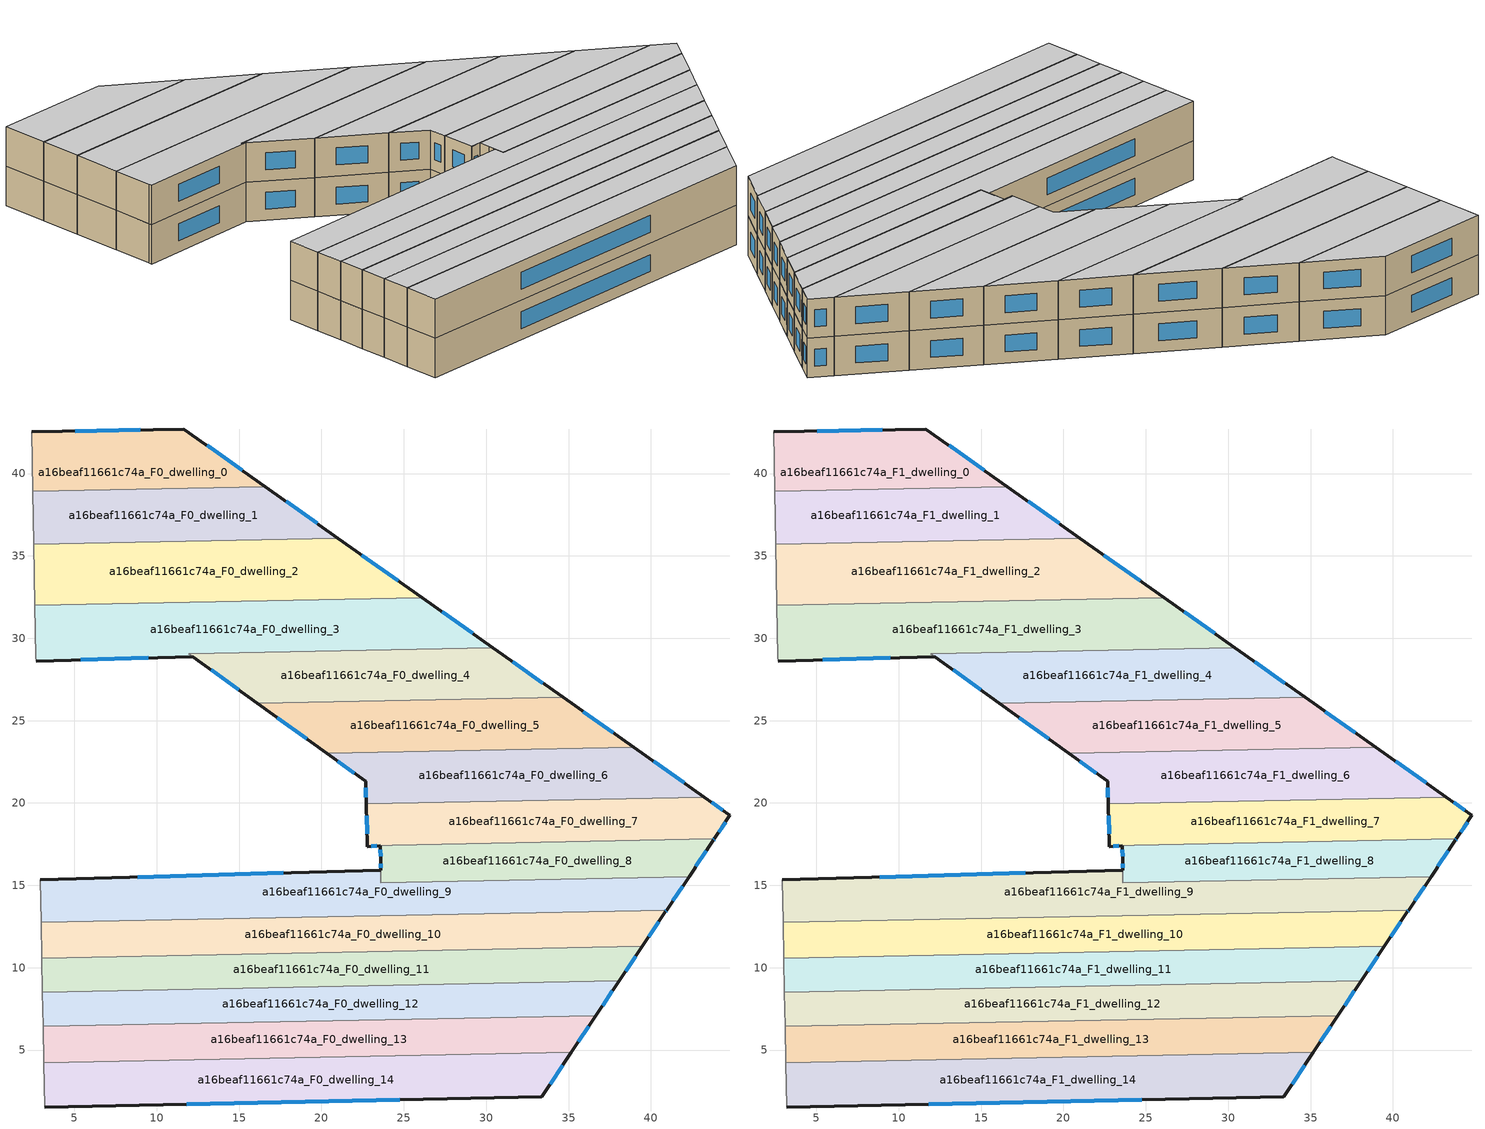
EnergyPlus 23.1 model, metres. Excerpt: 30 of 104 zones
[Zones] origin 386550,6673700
a16beaf11661c74a_F0_dwelling_0
 floor ground (EU_floor_Construction): 16.59,39.2 2.47,38.92 2.4,42.53 11.65,42.7 z0
 wall outside (EU_wall_Construction): 16.59,39.2 11.65,42.7 2.4,42.53 z0:3
 wall to a16beaf11661c74a_F0_dwelling_1 (EU_wall_Construction): 2.47,38.92 16.59,39.2 z0:3
 wall adiabatic (EU_wall_Construction): 2.4,42.53 2.47,38.92 z0:3
 window (EU_Window_Construction): 9,42.65 5.04,42.58 / 15.18,40.2 13.06,41.7 z0.86:2.14
a16beaf11661c74a_F0_dwelling_1
 floor ground (EU_floor_Construction): 21,36.08 2.53,35.72 2.47,38.92 16.59,39.2 z0
 wall outside (EU_wall_Construction): 21,36.08 16.59,39.2 z0:3
 wall to a16beaf11661c74a_F0_dwelling_2 (EU_wall_Construction): 2.53,35.72 21,36.08 z0:3
 wall adiabatic (EU_wall_Construction): 2.47,38.92 2.53,35.72 z0:3
 window (EU_Window_Construction): 19.74,36.97 17.85,38.31 z0.86:2.14
a16beaf11661c74a_F0_dwelling_10
 floor ground (EU_floor_Construction): 40.95,13.5 40.88,13.39 39.47,11.29 3.03,10.58 2.98,12.75 z0
 wall outside (EU_wall_Construction): 39.47,11.29 40.88,13.39 40.95,13.5 z0:3
 wall to a16beaf11661c74a_F0_dwelling_9 (EU_wall_Construction): 40.95,13.5 2.98,12.75 z0:3
 wall to a16beaf11661c74a_F0_dwelling_11 (EU_wall_Construction): 3.03,10.58 39.47,11.29 z0:3
 wall adiabatic (EU_wall_Construction): 2.98,12.75 3.03,10.58 z0:3
 window (EU_Window_Construction): 40.9,13.42 40.93,13.47 / 39.87,11.89 40.48,12.79 z0.86:2.14
a16beaf11661c74a_F0_dwelling_11
 floor ground (EU_floor_Construction): 39.47,11.29 38.07,9.2 3.07,8.51 3.03,10.58 z0
 wall outside (EU_wall_Construction): 38.07,9.2 39.47,11.29 z0:3
 wall to a16beaf11661c74a_F0_dwelling_12 (EU_wall_Construction): 3.07,8.51 38.07,9.2 z0:3
 wall adiabatic (EU_wall_Construction): 3.03,10.58 3.07,8.51 z0:3
 window (EU_Window_Construction): 38.47,9.79 39.07,10.69 z0.86:2.14
a16beaf11661c74a_F0_dwelling_12
 floor ground (EU_floor_Construction): 38.07,9.2 36.66,7.1 3.11,6.44 3.07,8.51 z0
 wall outside (EU_wall_Construction): 36.66,7.1 38.07,9.2 z0:3
 wall to a16beaf11661c74a_F0_dwelling_13 (EU_wall_Construction): 3.11,6.44 36.66,7.1 z0:3
 wall adiabatic (EU_wall_Construction): 3.07,8.51 3.11,6.44 z0:3
 window (EU_Window_Construction): 37.06,7.7 37.67,8.6 z0.86:2.14
a16beaf11661c74a_F0_dwelling_13
 floor ground (EU_floor_Construction): 36.66,7.1 35.16,4.86 3.15,4.23 3.11,6.44 z0
 wall outside (EU_wall_Construction): 35.16,4.86 36.66,7.1 z0:3
 wall to a16beaf11661c74a_F0_dwelling_14 (EU_wall_Construction): 3.15,4.23 35.16,4.86 z0:3
 wall adiabatic (EU_wall_Construction): 3.11,6.44 3.15,4.23 z0:3
 window (EU_Window_Construction): 35.59,5.5 36.23,6.46 z0.86:2.14
a16beaf11661c74a_F0_dwelling_14
 floor ground (EU_floor_Construction): 35.16,4.86 33.36,2.17 3.2,1.54 3.15,4.23 z0
 wall outside (EU_wall_Construction): 3.2,1.54 33.36,2.17 35.16,4.86 z0:3
 wall adiabatic (EU_wall_Construction): 3.15,4.23 3.2,1.54 z0:3
 window (EU_Window_Construction): 33.88,2.94 34.65,4.09 / 11.82,1.72 24.74,1.99 z0.86:2.14
a16beaf11661c74a_F0_dwelling_2
 floor ground (EU_floor_Construction): 26.11,32.47 2.6,32.01 2.53,35.72 21,36.08 z0
 wall outside (EU_wall_Construction): 26.11,32.47 21,36.08 z0:3
 wall to a16beaf11661c74a_F0_dwelling_3 (EU_wall_Construction): 2.6,32.01 26.11,32.47 z0:3
 wall adiabatic (EU_wall_Construction): 2.53,35.72 2.6,32.01 z0:3
 window (EU_Window_Construction): 24.65,33.5 22.46,35.05 z0.86:2.14
a16beaf11661c74a_F0_dwelling_3
 floor ground (EU_floor_Construction): 30.41,29.43 11.93,29.07 12.19,28.88 2.67,28.61 2.67,28.89 2.6,32.01 26.11,32.47 z0
 wall outside (EU_wall_Construction): 30.41,29.43 26.11,32.47 / 2.67,28.61 12.19,28.88 z0:3
 wall adiabatic (EU_wall_Construction): 2.6,32.01 2.67,28.89 2.67,28.61 z0:3
 wall to a16beaf11661c74a_F0_dwelling_4 (EU_wall_Construction): 12.19,28.88 11.93,29.07 30.41,29.43 z0:3
 window (EU_Window_Construction): 29.18,30.3 27.33,31.6 / 5.39,28.69 9.47,28.81 z0.86:2.14
a16beaf11661c74a_F0_dwelling_4
 floor ground (EU_floor_Construction): 34.66,26.42 16.11,26.05 12.19,28.88 11.93,29.07 30.41,29.43 z0
 wall outside (EU_wall_Construction): 12.19,28.88 16.11,26.05 / 34.66,26.42 30.41,29.43 z0:3
 wall to a16beaf11661c74a_F0_dwelling_5 (EU_wall_Construction): 16.11,26.05 34.66,26.42 z0:3
 window (EU_Window_Construction): 13.31,28.08 14.99,26.86 / 33.45,27.28 31.62,28.57 z0.86:2.14
a16beaf11661c74a_F0_dwelling_5
 floor ground (EU_floor_Construction): 38.94,23.39 20.31,23.03 16.11,26.05 34.66,26.42 z0
 wall outside (EU_wall_Construction): 16.11,26.05 20.31,23.03 / 38.94,23.39 34.66,26.42 z0:3
 wall to a16beaf11661c74a_F0_dwelling_6 (EU_wall_Construction): 20.31,23.03 38.94,23.39 z0:3
 window (EU_Window_Construction): 17.31,25.19 19.11,23.89 / 37.72,24.26 35.89,25.55 z0.86:2.14
a16beaf11661c74a_F0_dwelling_6
 floor ground (EU_floor_Construction): 43.24,20.35 22.71,19.95 22.67,21.32 20.31,23.03 38.94,23.39 z0
 wall outside (EU_wall_Construction): 43.24,20.35 38.94,23.39 / 20.31,23.03 22.67,21.32 22.71,19.95 z0:3
 wall to a16beaf11661c74a_F0_dwelling_7 (EU_wall_Construction): 22.71,19.95 43.24,20.35 z0:3
 window (EU_Window_Construction): 42.01,21.22 40.17,22.52 / 22.69,20.93 22.7,20.34 / 20.98,22.54 22,21.81 z0.86:2.14
a16beaf11661c74a_F0_dwelling_7
 floor ground (EU_floor_Construction): 44.8,19.25 43.85,17.83 22.79,17.42 22.71,19.95 43.24,20.35 z0
 wall outside (EU_wall_Construction): 43.85,17.83 44.8,19.25 43.24,20.35 / 22.71,19.95 22.79,17.42 z0:3
 wall to a16beaf11661c74a_F0_dwelling_8 (EU_wall_Construction): 22.79,17.42 43.85,17.83 z0:3
 window (EU_Window_Construction): 44.35,19.56 43.69,20.04 / 44.12,18.23 44.53,18.84 / 22.74,19.22 22.77,18.14 z0.86:2.14
a16beaf11661c74a_F0_dwelling_8
 floor ground (EU_floor_Construction): 43.85,17.83 43.78,17.73 42.31,15.54 23.61,15.17 23.59,16.49 23.58,17.42 22.79,17.35 22.79,17.42 z0
 wall outside (EU_wall_Construction): 22.79,17.42 22.79,17.35 23.58,17.42 23.59,16.49 / 42.31,15.54 43.78,17.73 43.85,17.83 z0:3
 wall to a16beaf11661c74a_F0_dwelling_9 (EU_wall_Construction): 23.59,16.48 23.61,15.17 42.31,15.54 z0:3
 window (EU_Window_Construction): 23.58,17.15 23.59,16.75 / 23.02,17.37 23.35,17.4 / 43.8,17.76 43.83,17.8 / 42.73,16.16 43.36,17.1 z0.86:2.14
a16beaf11661c74a_F0_dwelling_9
 floor ground (EU_floor_Construction): 42.31,15.54 40.95,13.5 2.98,12.75 2.93,15.34 23.6,15.92 23.6,16.48 23.61,15.17 z0
 wall outside (EU_wall_Construction): 23.6,16.48 23.6,15.92 2.93,15.34 / 40.95,13.5 42.31,15.54 z0:3
 wall adiabatic (EU_wall_Construction): 2.93,15.34 2.98,12.75 z0:3
 window (EU_Window_Construction): 17.69,15.75 8.84,15.5 / 23.6,16.32 23.6,16.08 / 41.34,14.08 41.92,14.95 z0.86:2.14
a16beaf11661c74a_F1_dwelling_0
 floor to a16beaf11661c74a_F0_dwelling_0 (EU_floor_Construction): 16.59,39.2 2.47,38.92 2.4,42.53 11.65,42.7 z3
 wall outside (EU_wall_Construction): 16.59,39.2 11.65,42.7 2.4,42.53 z3:6
 wall to a16beaf11661c74a_F1_dwelling_1 (EU_wall_Construction): 2.47,38.92 16.59,39.2 z3:6
 wall adiabatic (EU_wall_Construction): 2.4,42.53 2.47,38.92 z3:6
 window (EU_Window_Construction): 9,42.65 5.04,42.58 / 15.18,40.2 13.06,41.7 z3.86:5.14
 ceiling to a16beaf11661c74a_F2_dwelling_0 (EU_floor_Construction): 16.59,39.2 11.65,42.7 2.4,42.53 2.47,38.92 z6
a16beaf11661c74a_F1_dwelling_1
 floor to a16beaf11661c74a_F0_dwelling_1 (EU_floor_Construction): 21,36.08 2.53,35.72 2.47,38.92 16.59,39.2 z3
 wall outside (EU_wall_Construction): 21,36.08 16.59,39.2 z3:6
 wall to a16beaf11661c74a_F1_dwelling_2 (EU_wall_Construction): 2.53,35.72 21,36.08 z3:6
 wall adiabatic (EU_wall_Construction): 2.47,38.92 2.53,35.72 z3:6
 window (EU_Window_Construction): 19.74,36.97 17.85,38.31 z3.86:5.14
 ceiling to a16beaf11661c74a_F2_dwelling_1 (EU_floor_Construction): 21,36.08 16.59,39.2 2.47,38.92 2.53,35.72 z6
a16beaf11661c74a_F1_dwelling_10
 floor to a16beaf11661c74a_F0_dwelling_10 (EU_floor_Construction): 40.95,13.5 40.88,13.39 39.47,11.29 3.03,10.58 2.98,12.75 z3
 wall outside (EU_wall_Construction): 39.47,11.29 40.88,13.39 40.95,13.5 z3:6
 wall to a16beaf11661c74a_F1_dwelling_9 (EU_wall_Construction): 40.95,13.5 2.98,12.75 z3:6
 wall to a16beaf11661c74a_F1_dwelling_11 (EU_wall_Construction): 3.03,10.58 39.47,11.29 z3:6
 wall adiabatic (EU_wall_Construction): 2.98,12.75 3.03,10.58 z3:6
 window (EU_Window_Construction): 40.9,13.42 40.93,13.47 / 39.87,11.89 40.48,12.79 z3.86:5.14
 ceiling to a16beaf11661c74a_F2_dwelling_10 (EU_floor_Construction): 39.47,11.29 40.88,13.39 40.95,13.5 2.98,12.75 3.03,10.58 z6
a16beaf11661c74a_F1_dwelling_11
 floor to a16beaf11661c74a_F0_dwelling_11 (EU_floor_Construction): 39.47,11.29 38.07,9.2 3.07,8.51 3.03,10.58 z3
 wall outside (EU_wall_Construction): 38.07,9.2 39.47,11.29 z3:6
 wall to a16beaf11661c74a_F1_dwelling_12 (EU_wall_Construction): 3.07,8.51 38.07,9.2 z3:6
 wall adiabatic (EU_wall_Construction): 3.03,10.58 3.07,8.51 z3:6
 window (EU_Window_Construction): 38.47,9.79 39.07,10.69 z3.86:5.14
 ceiling to a16beaf11661c74a_F2_dwelling_11 (EU_floor_Construction): 38.07,9.2 39.47,11.29 3.03,10.58 3.07,8.51 z6
a16beaf11661c74a_F1_dwelling_12
 floor to a16beaf11661c74a_F0_dwelling_12 (EU_floor_Construction): 38.07,9.2 36.66,7.1 3.11,6.44 3.07,8.51 z3
 wall outside (EU_wall_Construction): 36.66,7.1 38.07,9.2 z3:6
 wall to a16beaf11661c74a_F1_dwelling_13 (EU_wall_Construction): 3.11,6.44 36.66,7.1 z3:6
 wall adiabatic (EU_wall_Construction): 3.07,8.51 3.11,6.44 z3:6
 window (EU_Window_Construction): 37.06,7.7 37.67,8.6 z3.86:5.14
 ceiling to a16beaf11661c74a_F2_dwelling_12 (EU_floor_Construction): 36.66,7.1 38.07,9.2 3.07,8.51 3.11,6.44 z6
a16beaf11661c74a_F1_dwelling_13
 floor to a16beaf11661c74a_F0_dwelling_13 (EU_floor_Construction): 36.66,7.1 35.16,4.86 3.15,4.23 3.11,6.44 z3
 wall outside (EU_wall_Construction): 35.16,4.86 36.66,7.1 z3:6
 wall to a16beaf11661c74a_F1_dwelling_14 (EU_wall_Construction): 3.15,4.23 35.16,4.86 z3:6
 wall adiabatic (EU_wall_Construction): 3.11,6.44 3.15,4.23 z3:6
 window (EU_Window_Construction): 35.59,5.5 36.23,6.46 z3.86:5.14
 ceiling to a16beaf11661c74a_F2_dwelling_13 (EU_floor_Construction): 35.16,4.86 36.66,7.1 3.11,6.44 3.15,4.23 z6
a16beaf11661c74a_F1_dwelling_14
 floor to a16beaf11661c74a_F0_dwelling_14 (EU_floor_Construction): 35.16,4.86 33.36,2.17 3.2,1.54 3.15,4.23 z3
 wall outside (EU_wall_Construction): 3.2,1.54 33.36,2.17 35.16,4.86 z3:6
 wall adiabatic (EU_wall_Construction): 3.15,4.23 3.2,1.54 z3:6
 window (EU_Window_Construction): 33.88,2.94 34.65,4.09 / 11.82,1.72 24.74,1.99 z3.86:5.14
 ceiling to a16beaf11661c74a_F2_dwelling_14 (EU_floor_Construction): 33.36,2.17 35.16,4.86 3.15,4.23 3.2,1.54 z6
a16beaf11661c74a_F1_dwelling_2
 floor to a16beaf11661c74a_F0_dwelling_2 (EU_floor_Construction): 26.11,32.47 2.6,32.01 2.53,35.72 21,36.08 z3
 wall outside (EU_wall_Construction): 26.11,32.47 21,36.08 z3:6
 wall to a16beaf11661c74a_F1_dwelling_3 (EU_wall_Construction): 2.6,32.01 26.11,32.47 z3:6
 wall adiabatic (EU_wall_Construction): 2.53,35.72 2.6,32.01 z3:6
 window (EU_Window_Construction): 24.65,33.5 22.46,35.05 z3.86:5.14
 ceiling to a16beaf11661c74a_F2_dwelling_2 (EU_floor_Construction): 26.11,32.47 21,36.08 2.53,35.72 2.6,32.01 z6
a16beaf11661c74a_F1_dwelling_3
 floor to a16beaf11661c74a_F0_dwelling_3 (EU_floor_Construction): 30.41,29.43 11.93,29.07 12.19,28.88 2.67,28.61 2.67,28.89 2.6,32.01 26.11,32.47 z3
 wall outside (EU_wall_Construction): 30.41,29.43 26.11,32.47 / 2.67,28.61 12.19,28.88 z3:6
 wall adiabatic (EU_wall_Construction): 2.6,32.01 2.67,28.89 2.67,28.61 z3:6
 wall to a16beaf11661c74a_F1_dwelling_4 (EU_wall_Construction): 12.19,28.88 11.93,29.07 30.41,29.43 z3:6
 window (EU_Window_Construction): 29.18,30.3 27.33,31.6 / 5.39,28.69 9.47,28.81 z3.86:5.14
 ceiling to a16beaf11661c74a_F2_dwelling_3 (EU_floor_Construction): 30.41,29.43 26.11,32.47 2.6,32.01 2.67,28.89 2.67,28.61 12.19,28.88 11.93,29.07 z6
a16beaf11661c74a_F1_dwelling_4
 floor to a16beaf11661c74a_F0_dwelling_4 (EU_floor_Construction): 34.66,26.42 16.11,26.05 12.19,28.88 11.93,29.07 30.41,29.43 z3
 wall outside (EU_wall_Construction): 12.19,28.88 16.11,26.05 / 34.66,26.42 30.41,29.43 z3:6
 wall to a16beaf11661c74a_F1_dwelling_5 (EU_wall_Construction): 16.11,26.05 34.66,26.42 z3:6
 window (EU_Window_Construction): 13.31,28.08 14.99,26.86 / 33.45,27.28 31.62,28.57 z3.86:5.14
 ceiling to a16beaf11661c74a_F2_dwelling_4 (EU_floor_Construction): 34.66,26.42 30.41,29.43 11.93,29.07 12.19,28.88 16.11,26.05 z6
a16beaf11661c74a_F1_dwelling_5
 floor to a16beaf11661c74a_F0_dwelling_5 (EU_floor_Construction): 38.94,23.39 20.31,23.03 16.11,26.05 34.66,26.42 z3
 wall outside (EU_wall_Construction): 16.11,26.05 20.31,23.03 / 38.94,23.39 34.66,26.42 z3:6
 wall to a16beaf11661c74a_F1_dwelling_6 (EU_wall_Construction): 20.31,23.03 38.94,23.39 z3:6
 window (EU_Window_Construction): 17.31,25.19 19.11,23.89 / 37.72,24.26 35.89,25.55 z3.86:5.14
 ceiling to a16beaf11661c74a_F2_dwelling_5 (EU_floor_Construction): 38.94,23.39 34.66,26.42 16.11,26.05 20.31,23.03 z6
a16beaf11661c74a_F1_dwelling_6
 floor to a16beaf11661c74a_F0_dwelling_6 (EU_floor_Construction): 43.24,20.35 22.71,19.95 22.67,21.32 20.31,23.03 38.94,23.39 z3
 wall outside (EU_wall_Construction): 43.24,20.35 38.94,23.39 / 20.31,23.03 22.67,21.32 22.71,19.95 z3:6
 wall to a16beaf11661c74a_F1_dwelling_7 (EU_wall_Construction): 22.71,19.95 43.24,20.35 z3:6
 window (EU_Window_Construction): 42.01,21.22 40.17,22.52 / 22.69,20.93 22.7,20.34 / 20.98,22.54 22,21.81 z3.86:5.14
 ceiling to a16beaf11661c74a_F2_dwelling_6 (EU_floor_Construction): 43.24,20.35 38.94,23.39 20.31,23.03 22.67,21.32 22.71,19.95 z6
a16beaf11661c74a_F1_dwelling_7
 floor to a16beaf11661c74a_F0_dwelling_7 (EU_floor_Construction): 44.8,19.25 43.85,17.83 22.79,17.42 22.71,19.95 43.24,20.35 z3
 wall outside (EU_wall_Construction): 43.85,17.83 44.8,19.25 43.24,20.35 / 22.71,19.95 22.79,17.42 z3:6
 wall to a16beaf11661c74a_F1_dwelling_8 (EU_wall_Construction): 22.79,17.42 43.85,17.83 z3:6
 window (EU_Window_Construction): 44.35,19.56 43.69,20.04 / 44.12,18.23 44.53,18.84 / 22.74,19.22 22.77,18.14 z3.86:5.14
 ceiling to a16beaf11661c74a_F2_dwelling_7 (EU_floor_Construction): 43.85,17.83 44.8,19.25 43.24,20.35 22.71,19.95 22.79,17.42 z6
a16beaf11661c74a_F1_dwelling_8
 floor to a16beaf11661c74a_F0_dwelling_8 (EU_floor_Construction): 43.85,17.83 43.78,17.73 42.31,15.54 23.61,15.17 23.59,16.49 23.58,17.42 22.79,17.35 22.79,17.42 z3
 wall outside (EU_wall_Construction): 22.79,17.42 22.79,17.35 23.58,17.42 23.59,16.49 / 42.31,15.54 43.78,17.73 43.85,17.83 z3:6
 wall to a16beaf11661c74a_F1_dwelling_9 (EU_wall_Construction): 23.59,16.48 23.61,15.17 42.31,15.54 z3:6
 window (EU_Window_Construction): 23.58,17.15 23.59,16.75 / 23.02,17.37 23.35,17.4 / 43.8,17.76 43.83,17.8 / 42.73,16.16 43.36,17.1 z3.86:5.14
 ceiling to a16beaf11661c74a_F2_dwelling_8 (EU_floor_Construction): 42.31,15.54 43.78,17.73 43.85,17.83 22.79,17.42 22.79,17.35 23.58,17.42 23.59,16.49 23.61,15.17 z6
a16beaf11661c74a_F1_dwelling_9
 floor to a16beaf11661c74a_F0_dwelling_9 (EU_floor_Construction): 42.31,15.54 40.95,13.5 2.98,12.75 2.93,15.34 23.6,15.92 23.6,16.48 23.61,15.17 z3
 wall outside (EU_wall_Construction): 23.6,16.48 23.6,15.92 2.93,15.34 / 40.95,13.5 42.31,15.54 z3:6
 wall adiabatic (EU_wall_Construction): 2.93,15.34 2.98,12.75 z3:6
 window (EU_Window_Construction): 17.69,15.75 8.84,15.5 / 23.6,16.32 23.6,16.08 / 41.34,14.08 41.92,14.95 z3.86:5.14
 ceiling to a16beaf11661c74a_F2_dwelling_9 (EU_floor_Construction): 40.95,13.5 42.31,15.54 23.61,15.17 23.6,16.48 23.6,15.92 2.93,15.34 2.98,12.75 z6
[Building]
EU S2 Campaign: North Axis=0; Terrain=City; Solar Distribution=FullExterior
[Site:Location]
Helsinki-Vantaa.AP: Latitude=60.317; Longitude=24.963; Time Zone=2; Elevation=54.6
[SizingPeriod:WeatherFileDays]
AnnualSizingPeriod: Begin Month=1; Begin Day of Month=1; End Month=12; End Day of Month=31; Day of Week for Start Day=Monday; Use Weather File Daylight Saving Period=No; Use Weather File Rain and Snow Indicators=No
[MATERIAL]
EU_InternalMass_Material: Roughness=MediumRough; Thickness=0.1; Conductivity=1; Density=1800; Specific Heat=900; Thermal Absorptance=0.9; Solar Absorptance=0.7; Visible Absorptance=0.7
[MATERIAL:NOMASS] Roughness=MediumRough; Thermal Absorptance=0.9; Solar Absorptance=0.7; Visible Absorptance=0.7
Name | Thermal Resistance
EU_wall_NoMass | 1.10183
EU_floor_NoMass | 1.70606
[WINDOWMATERIAL:SIMPLEGLAZINGSYSTEM]
EU_Window_SimpleGlazing: UFactor=3.11035; Solar Heat Gain Coefficient=0.8; Visible Transmittance=0.8
[CONSTRUCTION]
EU_wall_Construction: EU_wall_NoMass
EU_floor_Construction: EU_floor_NoMass
EU_Window_Construction: EU_Window_SimpleGlazing
EU_InternalMass_Construction: EU_InternalMass_Material
[ZONE] Type=1; Multiplier=1; Ceiling Height=autocalculate; Floor Area=autocalculate; Part of Total Floor Area=Yes
Name | Volume
a16beaf11661c74a_F0_dwelling_0; a16beaf11661c74a_F1_dwelling_0 | 126.286
a16beaf11661c74a_F0_dwelling_1; a16beaf11661c74a_F1_dwelling_1 | 156.653
a16beaf11661c74a_F0_dwelling_10; a16beaf11661c74a_F1_dwelling_10 | 242.972
a16beaf11661c74a_F0_dwelling_11; a16beaf11661c74a_F1_dwelling_11 | 221.476
a16beaf11661c74a_F0_dwelling_12; a16beaf11661c74a_F1_dwelling_12 | 212.829
a16beaf11661c74a_F0_dwelling_13; a16beaf11661c74a_F1_dwelling_13 | 217.522
a16beaf11661c74a_F0_dwelling_14; a16beaf11661c74a_F1_dwelling_14 | 248.935
a16beaf11661c74a_F0_dwelling_2; a16beaf11661c74a_F1_dwelling_2 | 233.602
a16beaf11661c74a_F0_dwelling_3; a16beaf11661c74a_F1_dwelling_3 | 246.828
a16beaf11661c74a_F0_dwelling_4; a16beaf11661c74a_F1_dwelling_4 | 171.993
a16beaf11661c74a_F0_dwelling_5; a16beaf11661c74a_F1_dwelling_5 | 173.529
a16beaf11661c74a_F0_dwelling_6; a16beaf11661c74a_F1_dwelling_6 | 178.75
a16beaf11661c74a_F0_dwelling_7; a16beaf11661c74a_F1_dwelling_7 | 163.033
a16beaf11661c74a_F0_dwelling_8; a16beaf11661c74a_F1_dwelling_8 | 132.264
a16beaf11661c74a_F0_dwelling_9; a16beaf11661c74a_F1_dwelling_9 | 274.589
[INTERNALMASS] Construction=EU_InternalMass_Construction
Name | Zone or ZoneList | Surface Area
a16beaf11661c74a_F0_dwelling_0_EU_InternalMass | a16beaf11661c74a_F0_dwelling_0 | 42.0953
a16beaf11661c74a_F0_dwelling_1_EU_InternalMass | a16beaf11661c74a_F0_dwelling_1 | 52.2176
a16beaf11661c74a_F0_dwelling_2_EU_InternalMass | a16beaf11661c74a_F0_dwelling_2 | 77.8671
a16beaf11661c74a_F0_dwelling_3_EU_InternalMass | a16beaf11661c74a_F0_dwelling_3 | 82.2943
a16beaf11661c74a_F0_dwelling_4_EU_InternalMass | a16beaf11661c74a_F0_dwelling_4 | 57.3437
a16beaf11661c74a_F0_dwelling_5_EU_InternalMass | a16beaf11661c74a_F0_dwelling_5 | 57.8432
a16beaf11661c74a_F0_dwelling_6_EU_InternalMass | a16beaf11661c74a_F0_dwelling_6 | 59.5831
a16beaf11661c74a_F0_dwelling_7_EU_InternalMass | a16beaf11661c74a_F0_dwelling_7 | 54.345
a16beaf11661c74a_F0_dwelling_8_EU_InternalMass | a16beaf11661c74a_F0_dwelling_8 | 44.0847
a16beaf11661c74a_F0_dwelling_9_EU_InternalMass | a16beaf11661c74a_F0_dwelling_9 | 91.5315
a16beaf11661c74a_F0_dwelling_10_EU_InternalMass | a16beaf11661c74a_F0_dwelling_10 | 80.9908
a16beaf11661c74a_F0_dwelling_11_EU_InternalMass | a16beaf11661c74a_F0_dwelling_11 | 73.8257
a16beaf11661c74a_F0_dwelling_12_EU_InternalMass | a16beaf11661c74a_F0_dwelling_12 | 70.9428
a16beaf11661c74a_F0_dwelling_13_EU_InternalMass | a16beaf11661c74a_F0_dwelling_13 | 72.5076
a16beaf11661c74a_F0_dwelling_14_EU_InternalMass | a16beaf11661c74a_F0_dwelling_14 | 82.9783
a16beaf11661c74a_F1_dwelling_0_EU_InternalMass | a16beaf11661c74a_F1_dwelling_0 | 42.0953
a16beaf11661c74a_F1_dwelling_1_EU_InternalMass | a16beaf11661c74a_F1_dwelling_1 | 52.2176
a16beaf11661c74a_F1_dwelling_2_EU_InternalMass | a16beaf11661c74a_F1_dwelling_2 | 77.8671
a16beaf11661c74a_F1_dwelling_3_EU_InternalMass | a16beaf11661c74a_F1_dwelling_3 | 82.2943
a16beaf11661c74a_F1_dwelling_4_EU_InternalMass | a16beaf11661c74a_F1_dwelling_4 | 57.3437
a16beaf11661c74a_F1_dwelling_5_EU_InternalMass | a16beaf11661c74a_F1_dwelling_5 | 57.8432
a16beaf11661c74a_F1_dwelling_6_EU_InternalMass | a16beaf11661c74a_F1_dwelling_6 | 59.5831
a16beaf11661c74a_F1_dwelling_7_EU_InternalMass | a16beaf11661c74a_F1_dwelling_7 | 54.345
a16beaf11661c74a_F1_dwelling_8_EU_InternalMass | a16beaf11661c74a_F1_dwelling_8 | 44.0847
a16beaf11661c74a_F1_dwelling_9_EU_InternalMass | a16beaf11661c74a_F1_dwelling_9 | 91.5315
a16beaf11661c74a_F1_dwelling_10_EU_InternalMass | a16beaf11661c74a_F1_dwelling_10 | 80.9908
a16beaf11661c74a_F1_dwelling_11_EU_InternalMass | a16beaf11661c74a_F1_dwelling_11 | 73.8257
a16beaf11661c74a_F1_dwelling_12_EU_InternalMass | a16beaf11661c74a_F1_dwelling_12 | 70.9428
a16beaf11661c74a_F1_dwelling_13_EU_InternalMass | a16beaf11661c74a_F1_dwelling_13 | 72.5076
a16beaf11661c74a_F1_dwelling_14_EU_InternalMass | a16beaf11661c74a_F1_dwelling_14 | 82.9783
[OTHEREQUIPMENT] Fuel Type=Electricity; Design Level Calculation Method=Watts/Area; Power per Zone Floor Area=1; Fraction Latent=0; Fraction Radiant=0; Fraction Lost=0; Carbon Dioxide Generation Rate=0; EndUse Subcategory=EU_Step8_InternalGains
Name | Zone or ZoneList or Space or SpaceList | Schedule
EU_Step8_InternalGain_a16beaf11661c74a_F0_dwelling_0_f000 | a16beaf11661c74a_F0_dwelling_0 | EU_Step8_GainSchedule_a16beaf11661c74a_F0_dwelling_0_f000
EU_Step8_InternalGain_a16beaf11661c74a_F0_dwelling_1_f000 | a16beaf11661c74a_F0_dwelling_1 | EU_Step8_GainSchedule_a16beaf11661c74a_F0_dwelling_1_f000
EU_Step8_InternalGain_a16beaf11661c74a_F0_dwelling_2_f000 | a16beaf11661c74a_F0_dwelling_2 | EU_Step8_GainSchedule_a16beaf11661c74a_F0_dwelling_2_f000
EU_Step8_InternalGain_a16beaf11661c74a_F0_dwelling_3_f000 | a16beaf11661c74a_F0_dwelling_3 | EU_Step8_GainSchedule_a16beaf11661c74a_F0_dwelling_3_f000
EU_Step8_InternalGain_a16beaf11661c74a_F0_dwelling_4_f000 | a16beaf11661c74a_F0_dwelling_4 | EU_Step8_GainSchedule_a16beaf11661c74a_F0_dwelling_4_f000
EU_Step8_InternalGain_a16beaf11661c74a_F0_dwelling_5_f000 | a16beaf11661c74a_F0_dwelling_5 | EU_Step8_GainSchedule_a16beaf11661c74a_F0_dwelling_5_f000
EU_Step8_InternalGain_a16beaf11661c74a_F0_dwelling_6_f000 | a16beaf11661c74a_F0_dwelling_6 | EU_Step8_GainSchedule_a16beaf11661c74a_F0_dwelling_6_f000
EU_Step8_InternalGain_a16beaf11661c74a_F0_dwelling_7_f000 | a16beaf11661c74a_F0_dwelling_7 | EU_Step8_GainSchedule_a16beaf11661c74a_F0_dwelling_7_f000
EU_Step8_InternalGain_a16beaf11661c74a_F0_dwelling_8_f000 | a16beaf11661c74a_F0_dwelling_8 | EU_Step8_GainSchedule_a16beaf11661c74a_F0_dwelling_8_f000
EU_Step8_InternalGain_a16beaf11661c74a_F0_dwelling_9_f000 | a16beaf11661c74a_F0_dwelling_9 | EU_Step8_GainSchedule_a16beaf11661c74a_F0_dwelling_9_f000
EU_Step8_InternalGain_a16beaf11661c74a_F0_dwelling_10_f000 | a16beaf11661c74a_F0_dwelling_10 | EU_Step8_GainSchedule_a16beaf11661c74a_F0_dwelling_10_f000
EU_Step8_InternalGain_a16beaf11661c74a_F0_dwelling_11_f000 | a16beaf11661c74a_F0_dwelling_11 | EU_Step8_GainSchedule_a16beaf11661c74a_F0_dwelling_11_f000
EU_Step8_InternalGain_a16beaf11661c74a_F0_dwelling_12_f000 | a16beaf11661c74a_F0_dwelling_12 | EU_Step8_GainSchedule_a16beaf11661c74a_F0_dwelling_12_f000
EU_Step8_InternalGain_a16beaf11661c74a_F0_dwelling_13_f000 | a16beaf11661c74a_F0_dwelling_13 | EU_Step8_GainSchedule_a16beaf11661c74a_F0_dwelling_13_f000
EU_Step8_InternalGain_a16beaf11661c74a_F0_dwelling_14_f000 | a16beaf11661c74a_F0_dwelling_14 | EU_Step8_GainSchedule_a16beaf11661c74a_F0_dwelling_14_f000
EU_Step8_InternalGain_a16beaf11661c74a_F1_dwelling_0_f000 | a16beaf11661c74a_F1_dwelling_0 | EU_Step8_GainSchedule_a16beaf11661c74a_F1_dwelling_0_f000
EU_Step8_InternalGain_a16beaf11661c74a_F1_dwelling_1_f000 | a16beaf11661c74a_F1_dwelling_1 | EU_Step8_GainSchedule_a16beaf11661c74a_F1_dwelling_1_f000
EU_Step8_InternalGain_a16beaf11661c74a_F1_dwelling_2_f000 | a16beaf11661c74a_F1_dwelling_2 | EU_Step8_GainSchedule_a16beaf11661c74a_F1_dwelling_2_f000
EU_Step8_InternalGain_a16beaf11661c74a_F1_dwelling_3_f000 | a16beaf11661c74a_F1_dwelling_3 | EU_Step8_GainSchedule_a16beaf11661c74a_F1_dwelling_3_f000
EU_Step8_InternalGain_a16beaf11661c74a_F1_dwelling_4_f000 | a16beaf11661c74a_F1_dwelling_4 | EU_Step8_GainSchedule_a16beaf11661c74a_F1_dwelling_4_f000
EU_Step8_InternalGain_a16beaf11661c74a_F1_dwelling_5_f000 | a16beaf11661c74a_F1_dwelling_5 | EU_Step8_GainSchedule_a16beaf11661c74a_F1_dwelling_5_f000
EU_Step8_InternalGain_a16beaf11661c74a_F1_dwelling_6_f000 | a16beaf11661c74a_F1_dwelling_6 | EU_Step8_GainSchedule_a16beaf11661c74a_F1_dwelling_6_f000
EU_Step8_InternalGain_a16beaf11661c74a_F1_dwelling_7_f000 | a16beaf11661c74a_F1_dwelling_7 | EU_Step8_GainSchedule_a16beaf11661c74a_F1_dwelling_7_f000
EU_Step8_InternalGain_a16beaf11661c74a_F1_dwelling_8_f000 | a16beaf11661c74a_F1_dwelling_8 | EU_Step8_GainSchedule_a16beaf11661c74a_F1_dwelling_8_f000
EU_Step8_InternalGain_a16beaf11661c74a_F1_dwelling_9_f000 | a16beaf11661c74a_F1_dwelling_9 | EU_Step8_GainSchedule_a16beaf11661c74a_F1_dwelling_9_f000
EU_Step8_InternalGain_a16beaf11661c74a_F1_dwelling_10_f000 | a16beaf11661c74a_F1_dwelling_10 | EU_Step8_GainSchedule_a16beaf11661c74a_F1_dwelling_10_f000
EU_Step8_InternalGain_a16beaf11661c74a_F1_dwelling_11_f000 | a16beaf11661c74a_F1_dwelling_11 | EU_Step8_GainSchedule_a16beaf11661c74a_F1_dwelling_11_f000
EU_Step8_InternalGain_a16beaf11661c74a_F1_dwelling_12_f000 | a16beaf11661c74a_F1_dwelling_12 | EU_Step8_GainSchedule_a16beaf11661c74a_F1_dwelling_12_f000
EU_Step8_InternalGain_a16beaf11661c74a_F1_dwelling_13_f000 | a16beaf11661c74a_F1_dwelling_13 | EU_Step8_GainSchedule_a16beaf11661c74a_F1_dwelling_13_f000
EU_Step8_InternalGain_a16beaf11661c74a_F1_dwelling_14_f000 | a16beaf11661c74a_F1_dwelling_14 | EU_Step8_GainSchedule_a16beaf11661c74a_F1_dwelling_14_f000
[ZONEVENTILATION:DESIGNFLOWRATE] Schedule=EU_AlwaysOn; Design Flow Rate Calculation Method=AirChanges/Hour; Air Changes per Hour=0.756316; Ventilation Type=Natural; Fan Pressure Rise=0; Fan Total Efficiency=1; Constant Term Coefficient=1; Temperature Term Coefficient=0; Velocity Term Coefficient=0; Velocity Squared Term Coefficient=0; Minimum Indoor Temperature=-100; Maximum Indoor Temperature=100; Delta Temperature=-100; Minimum Outdoor Temperature=-100; Maximum Outdoor Temperature=100; Maximum Wind Speed=40
Name | Zone or ZoneList or Space or SpaceList
EU_ConstantAir_a16beaf11661c74a_F0_dwelling_0 | a16beaf11661c74a_F0_dwelling_0
EU_ConstantAir_a16beaf11661c74a_F0_dwelling_1 | a16beaf11661c74a_F0_dwelling_1
EU_ConstantAir_a16beaf11661c74a_F0_dwelling_2 | a16beaf11661c74a_F0_dwelling_2
EU_ConstantAir_a16beaf11661c74a_F0_dwelling_3 | a16beaf11661c74a_F0_dwelling_3
EU_ConstantAir_a16beaf11661c74a_F0_dwelling_4 | a16beaf11661c74a_F0_dwelling_4
EU_ConstantAir_a16beaf11661c74a_F0_dwelling_5 | a16beaf11661c74a_F0_dwelling_5
EU_ConstantAir_a16beaf11661c74a_F0_dwelling_6 | a16beaf11661c74a_F0_dwelling_6
EU_ConstantAir_a16beaf11661c74a_F0_dwelling_7 | a16beaf11661c74a_F0_dwelling_7
EU_ConstantAir_a16beaf11661c74a_F0_dwelling_8 | a16beaf11661c74a_F0_dwelling_8
EU_ConstantAir_a16beaf11661c74a_F0_dwelling_9 | a16beaf11661c74a_F0_dwelling_9
EU_ConstantAir_a16beaf11661c74a_F0_dwelling_10 | a16beaf11661c74a_F0_dwelling_10
EU_ConstantAir_a16beaf11661c74a_F0_dwelling_11 | a16beaf11661c74a_F0_dwelling_11
EU_ConstantAir_a16beaf11661c74a_F0_dwelling_12 | a16beaf11661c74a_F0_dwelling_12
EU_ConstantAir_a16beaf11661c74a_F0_dwelling_13 | a16beaf11661c74a_F0_dwelling_13
EU_ConstantAir_a16beaf11661c74a_F0_dwelling_14 | a16beaf11661c74a_F0_dwelling_14
EU_ConstantAir_a16beaf11661c74a_F1_dwelling_0 | a16beaf11661c74a_F1_dwelling_0
EU_ConstantAir_a16beaf11661c74a_F1_dwelling_1 | a16beaf11661c74a_F1_dwelling_1
EU_ConstantAir_a16beaf11661c74a_F1_dwelling_2 | a16beaf11661c74a_F1_dwelling_2
EU_ConstantAir_a16beaf11661c74a_F1_dwelling_3 | a16beaf11661c74a_F1_dwelling_3
EU_ConstantAir_a16beaf11661c74a_F1_dwelling_4 | a16beaf11661c74a_F1_dwelling_4
EU_ConstantAir_a16beaf11661c74a_F1_dwelling_5 | a16beaf11661c74a_F1_dwelling_5
EU_ConstantAir_a16beaf11661c74a_F1_dwelling_6 | a16beaf11661c74a_F1_dwelling_6
EU_ConstantAir_a16beaf11661c74a_F1_dwelling_7 | a16beaf11661c74a_F1_dwelling_7
EU_ConstantAir_a16beaf11661c74a_F1_dwelling_8 | a16beaf11661c74a_F1_dwelling_8
EU_ConstantAir_a16beaf11661c74a_F1_dwelling_9 | a16beaf11661c74a_F1_dwelling_9
EU_ConstantAir_a16beaf11661c74a_F1_dwelling_10 | a16beaf11661c74a_F1_dwelling_10
EU_ConstantAir_a16beaf11661c74a_F1_dwelling_11 | a16beaf11661c74a_F1_dwelling_11
EU_ConstantAir_a16beaf11661c74a_F1_dwelling_12 | a16beaf11661c74a_F1_dwelling_12
EU_ConstantAir_a16beaf11661c74a_F1_dwelling_13 | a16beaf11661c74a_F1_dwelling_13
EU_ConstantAir_a16beaf11661c74a_F1_dwelling_14 | a16beaf11661c74a_F1_dwelling_14
[HVACTEMPLATE:THERMOSTAT] Constant Heating Setpoint=20; Constant Cooling Setpoint=50
EU_HeatOnly_a16beaf11661c74a_F0_dwelling_0; EU_HeatOnly_a16beaf11661c74a_F0_dwelling_1; EU_HeatOnly_a16beaf11661c74a_F0_dwelling_2; EU_HeatOnly_a16beaf11661c74a_F0_dwelling_3; EU_HeatOnly_a16beaf11661c74a_F0_dwelling_4; EU_HeatOnly_a16beaf11661c74a_F0_dwelling_5; EU_HeatOnly_a16beaf11661c74a_F0_dwelling_6; EU_HeatOnly_a16beaf11661c74a_F0_dwelling_7; EU_HeatOnly_a16beaf11661c74a_F0_dwelling_8; EU_HeatOnly_a16beaf11661c74a_F0_dwelling_9; EU_HeatOnly_a16beaf11661c74a_F0_dwelling_10; EU_HeatOnly_a16beaf11661c74a_F0_dwelling_11; EU_HeatOnly_a16beaf11661c74a_F0_dwelling_12; EU_HeatOnly_a16beaf11661c74a_F0_dwelling_13; EU_HeatOnly_a16beaf11661c74a_F0_dwelling_14; EU_HeatOnly_a16beaf11661c74a_F1_dwelling_0; EU_HeatOnly_a16beaf11661c74a_F1_dwelling_1; EU_HeatOnly_a16beaf11661c74a_F1_dwelling_2; EU_HeatOnly_a16beaf11661c74a_F1_dwelling_3; EU_HeatOnly_a16beaf11661c74a_F1_dwelling_4; EU_HeatOnly_a16beaf11661c74a_F1_dwelling_5; EU_HeatOnly_a16beaf11661c74a_F1_dwelling_6; EU_HeatOnly_a16beaf11661c74a_F1_dwelling_7; EU_HeatOnly_a16beaf11661c74a_F1_dwelling_8; EU_HeatOnly_a16beaf11661c74a_F1_dwelling_9; EU_HeatOnly_a16beaf11661c74a_F1_dwelling_10; EU_HeatOnly_a16beaf11661c74a_F1_dwelling_11; EU_HeatOnly_a16beaf11661c74a_F1_dwelling_12; EU_HeatOnly_a16beaf11661c74a_F1_dwelling_13; EU_HeatOnly_a16beaf11661c74a_F1_dwelling_14; EU_HeatOnly_a16beaf11661c74a_F2_dwelling_0; EU_HeatOnly_a16beaf11661c74a_F2_dwelling_1; EU_HeatOnly_a16beaf11661c74a_F2_dwelling_2; EU_HeatOnly_a16beaf11661c74a_F2_dwelling_3; EU_HeatOnly_a16beaf11661c74a_F2_dwelling_4; EU_HeatOnly_a16beaf11661c74a_F2_dwelling_5; EU_HeatOnly_a16beaf11661c74a_F2_dwelling_6; EU_HeatOnly_a16beaf11661c74a_F2_dwelling_7; EU_HeatOnly_a16beaf11661c74a_F2_dwelling_8; EU_HeatOnly_a16beaf11661c74a_F2_dwelling_9; EU_HeatOnly_a16beaf11661c74a_F2_dwelling_10; EU_HeatOnly_a16beaf11661c74a_F2_dwelling_11; EU_HeatOnly_a16beaf11661c74a_F2_dwelling_12; EU_HeatOnly_a16beaf11661c74a_F2_dwelling_13; EU_HeatOnly_a16beaf11661c74a_F2_dwelling_14; EU_HeatOnly_a16beaf11661c74a_F3_dwelling_0; EU_HeatOnly_a16beaf11661c74a_F3_dwelling_1; EU_HeatOnly_a16beaf11661c74a_F3_dwelling_2; EU_HeatOnly_a16beaf11661c74a_F3_dwelling_3; EU_HeatOnly_a16beaf11661c74a_F3_dwelling_4; EU_HeatOnly_a16beaf11661c74a_F3_dwelling_5; EU_HeatOnly_a16beaf11661c74a_F3_dwelling_6; EU_HeatOnly_a16beaf11661c74a_F3_dwelling_7; EU_HeatOnly_a16beaf11661c74a_F3_dwelling_8; EU_HeatOnly_a16beaf11661c74a_F3_dwelling_9; EU_HeatOnly_a16beaf11661c74a_F3_dwelling_10; EU_HeatOnly_a16beaf11661c74a_F3_dwelling_11; EU_HeatOnly_a16beaf11661c74a_F3_dwelling_12; EU_HeatOnly_a16beaf11661c74a_F3_dwelling_13; EU_HeatOnly_a16beaf11661c74a_F3_dwelling_14; EU_HeatOnly_a16beaf11661c74a_F4_dwelling_0; EU_HeatOnly_a16beaf11661c74a_F4_dwelling_1; EU_HeatOnly_a16beaf11661c74a_F4_dwelling_2; EU_HeatOnly_a16beaf11661c74a_F4_dwelling_3; EU_HeatOnly_a16beaf11661c74a_F4_dwelling_4; EU_HeatOnly_a16beaf11661c74a_F4_dwelling_5; EU_HeatOnly_a16beaf11661c74a_F4_dwelling_6; EU_HeatOnly_a16beaf11661c74a_F4_dwelling_7; EU_HeatOnly_a16beaf11661c74a_F4_dwelling_8; EU_HeatOnly_a16beaf11661c74a_F4_dwelling_9; EU_HeatOnly_a16beaf11661c74a_F4_dwelling_10; EU_HeatOnly_a16beaf11661c74a_F4_dwelling_11; EU_HeatOnly_a16beaf11661c74a_F4_dwelling_12; EU_HeatOnly_a16beaf11661c74a_F4_dwelling_13; EU_HeatOnly_a16beaf11661c74a_F4_dwelling_14; EU_HeatOnly_a16beaf11661c74a_F5_dwelling_0; EU_HeatOnly_a16beaf11661c74a_F5_dwelling_1; EU_HeatOnly_a16beaf11661c74a_F5_dwelling_2; EU_HeatOnly_a16beaf11661c74a_F5_dwelling_3; EU_HeatOnly_a16beaf11661c74a_F5_dwelling_4; EU_HeatOnly_a16beaf11661c74a_F5_dwelling_5; EU_HeatOnly_a16beaf11661c74a_F5_dwelling_6; EU_HeatOnly_a16beaf11661c74a_F5_dwelling_7; EU_HeatOnly_a16beaf11661c74a_F5_dwelling_8; EU_HeatOnly_a16beaf11661c74a_F5_dwelling_9; EU_HeatOnly_a16beaf11661c74a_F5_dwelling_10; EU_HeatOnly_a16beaf11661c74a_F5_dwelling_11; EU_HeatOnly_a16beaf11661c74a_F5_dwelling_12; EU_HeatOnly_a16beaf11661c74a_F5_dwelling_13; EU_HeatOnly_a16beaf11661c74a_F5_dwelling_14; EU_HeatOnly_a16beaf11661c74a_F6_dwelling_0; EU_HeatOnly_a16beaf11661c74a_F6_dwelling_1; EU_HeatOnly_a16beaf11661c74a_F6_dwelling_2; EU_HeatOnly_a16beaf11661c74a_F6_dwelling_3; EU_HeatOnly_a16beaf11661c74a_F6_dwelling_4; EU_HeatOnly_a16beaf11661c74a_F6_dwelling_5; EU_HeatOnly_a16beaf11661c74a_F6_dwelling_6; EU_HeatOnly_a16beaf11661c74a_F6_dwelling_7; EU_HeatOnly_a16beaf11661c74a_F6_dwelling_8; EU_HeatOnly_a16beaf11661c74a_F6_dwelling_9; EU_HeatOnly_a16beaf11661c74a_F6_dwelling_10; EU_HeatOnly_a16beaf11661c74a_F6_dwelling_11; EU_HeatOnly_a16beaf11661c74a_F6_dwelling_12; EU_HeatOnly_a16beaf11661c74a_F6_dwelling_13
[HVACTEMPLATE:ZONE:IDEALLOADSAIRSYSTEM] System Availability Schedule=EU_AlwaysOn; Maximum Heating Supply Air Temperature=50; Minimum Cooling Supply Air Temperature=13; Maximum Heating Supply Air Humidity Ratio=0.0156; Minimum Cooling Supply Air Humidity Ratio=0.0077; Heating Limit=NoLimit; Cooling Limit=NoLimit; Heating Availability Schedule=EU_AlwaysOn; Cooling Availability Schedule=EU_CoolingOff; Dehumidification Control Type=ConstantSensibleHeatRatio; Cooling Sensible Heat Ratio=0.7; Dehumidification Setpoint=60; Humidification Control Type=None; Humidification Setpoint=30; Outdoor Air Method=None; Outdoor Air Flow Rate per Person=0.00944; Outdoor Air Flow Rate per Zone Floor Area=0; Outdoor Air Flow Rate per Zone=0; Demand Controlled Ventilation Type=None; Outdoor Air Economizer Type=NoEconomizer; Heat Recovery Type=None; Sensible Heat Recovery Effectiveness=0.7; Latent Heat Recovery Effectiveness=0.65
Name | Template Thermostat
a16beaf11661c74a_F0_dwelling_0 | EU_HeatOnly_a16beaf11661c74a_F0_dwelling_0
a16beaf11661c74a_F0_dwelling_1 | EU_HeatOnly_a16beaf11661c74a_F0_dwelling_1
a16beaf11661c74a_F0_dwelling_2 | EU_HeatOnly_a16beaf11661c74a_F0_dwelling_2
a16beaf11661c74a_F0_dwelling_3 | EU_HeatOnly_a16beaf11661c74a_F0_dwelling_3
a16beaf11661c74a_F0_dwelling_4 | EU_HeatOnly_a16beaf11661c74a_F0_dwelling_4
a16beaf11661c74a_F0_dwelling_5 | EU_HeatOnly_a16beaf11661c74a_F0_dwelling_5
a16beaf11661c74a_F0_dwelling_6 | EU_HeatOnly_a16beaf11661c74a_F0_dwelling_6
a16beaf11661c74a_F0_dwelling_7 | EU_HeatOnly_a16beaf11661c74a_F0_dwelling_7
a16beaf11661c74a_F0_dwelling_8 | EU_HeatOnly_a16beaf11661c74a_F0_dwelling_8
a16beaf11661c74a_F0_dwelling_9 | EU_HeatOnly_a16beaf11661c74a_F0_dwelling_9
a16beaf11661c74a_F0_dwelling_10 | EU_HeatOnly_a16beaf11661c74a_F0_dwelling_10
a16beaf11661c74a_F0_dwelling_11 | EU_HeatOnly_a16beaf11661c74a_F0_dwelling_11
a16beaf11661c74a_F0_dwelling_12 | EU_HeatOnly_a16beaf11661c74a_F0_dwelling_12
a16beaf11661c74a_F0_dwelling_13 | EU_HeatOnly_a16beaf11661c74a_F0_dwelling_13
a16beaf11661c74a_F0_dwelling_14 | EU_HeatOnly_a16beaf11661c74a_F0_dwelling_14
a16beaf11661c74a_F1_dwelling_0 | EU_HeatOnly_a16beaf11661c74a_F1_dwelling_0
a16beaf11661c74a_F1_dwelling_1 | EU_HeatOnly_a16beaf11661c74a_F1_dwelling_1
a16beaf11661c74a_F1_dwelling_2 | EU_HeatOnly_a16beaf11661c74a_F1_dwelling_2
a16beaf11661c74a_F1_dwelling_3 | EU_HeatOnly_a16beaf11661c74a_F1_dwelling_3
a16beaf11661c74a_F1_dwelling_4 | EU_HeatOnly_a16beaf11661c74a_F1_dwelling_4
a16beaf11661c74a_F1_dwelling_5 | EU_HeatOnly_a16beaf11661c74a_F1_dwelling_5
a16beaf11661c74a_F1_dwelling_6 | EU_HeatOnly_a16beaf11661c74a_F1_dwelling_6
a16beaf11661c74a_F1_dwelling_7 | EU_HeatOnly_a16beaf11661c74a_F1_dwelling_7
a16beaf11661c74a_F1_dwelling_8 | EU_HeatOnly_a16beaf11661c74a_F1_dwelling_8
a16beaf11661c74a_F1_dwelling_9 | EU_HeatOnly_a16beaf11661c74a_F1_dwelling_9
a16beaf11661c74a_F1_dwelling_10 | EU_HeatOnly_a16beaf11661c74a_F1_dwelling_10
a16beaf11661c74a_F1_dwelling_11 | EU_HeatOnly_a16beaf11661c74a_F1_dwelling_11
a16beaf11661c74a_F1_dwelling_12 | EU_HeatOnly_a16beaf11661c74a_F1_dwelling_12
a16beaf11661c74a_F1_dwelling_13 | EU_HeatOnly_a16beaf11661c74a_F1_dwelling_13
a16beaf11661c74a_F1_dwelling_14 | EU_HeatOnly_a16beaf11661c74a_F1_dwelling_14
[SIZING:ZONE] Zone Cooling Design Supply Air Temperature Input Method=SupplyAirTemperature; Zone Cooling Design Supply Air Temperature=13; Zone Heating Design Supply Air Temperature Input Method=SupplyAirTemperature; Zone Heating Design Supply Air Temperature=50; Zone Cooling Design Supply Air Humidity Ratio=0.008; Zone Heating Design Supply Air Humidity Ratio=0.008; Cooling Design Air Flow Method=DesignDay; Cooling Design Air Flow Rate=0; Cooling Minimum Air Flow per Zone Floor Area=0.000762; Cooling Minimum Air Flow=0; Cooling Minimum Air Flow Fraction=0.2; Heating Design Air Flow Method=DesignDay; Heating Design Air Flow Rate=0; Heating Maximum Air Flow per Zone Floor Area=0.002032; Heating Maximum Air Flow=0.141576; Heating Maximum Air Flow Fraction=0.3; Account for Dedicated Outdoor Air System=No; Dedicated Outdoor Air System Control Strategy=NeutralSupplyAir; Dedicated Outdoor Air Low Setpoint Temperature for Design=autosize; Dedicated Outdoor Air High Setpoint Temperature for Design=autosize; Zone Load Sizing Method=Sensible Load Only No Latent Load; Zone Latent Cooling Design Supply Air Humidity Ratio Input Method=HumidityRatioDifference; Zone Cooling Design Supply Air Humidity Ratio Difference=0.005; Zone Latent Heating Design Supply Air Humidity Ratio Input Method=HumidityRatioDifference; Zone Humidification Design Supply Air Humidity Ratio Difference=0.005
a16beaf11661c74a_F0_dwelling_0; a16beaf11661c74a_F0_dwelling_1; a16beaf11661c74a_F0_dwelling_2; a16beaf11661c74a_F0_dwelling_3; a16beaf11661c74a_F0_dwelling_4; a16beaf11661c74a_F0_dwelling_5; a16beaf11661c74a_F0_dwelling_6; a16beaf11661c74a_F0_dwelling_7; a16beaf11661c74a_F0_dwelling_8; a16beaf11661c74a_F0_dwelling_9; a16beaf11661c74a_F0_dwelling_10; a16beaf11661c74a_F0_dwelling_11; a16beaf11661c74a_F0_dwelling_12; a16beaf11661c74a_F0_dwelling_13; a16beaf11661c74a_F0_dwelling_14; a16beaf11661c74a_F1_dwelling_0; a16beaf11661c74a_F1_dwelling_1; a16beaf11661c74a_F1_dwelling_2; a16beaf11661c74a_F1_dwelling_3; a16beaf11661c74a_F1_dwelling_4; a16beaf11661c74a_F1_dwelling_5; a16beaf11661c74a_F1_dwelling_6; a16beaf11661c74a_F1_dwelling_7; a16beaf11661c74a_F1_dwelling_8; a16beaf11661c74a_F1_dwelling_9; a16beaf11661c74a_F1_dwelling_10; a16beaf11661c74a_F1_dwelling_11; a16beaf11661c74a_F1_dwelling_12; a16beaf11661c74a_F1_dwelling_13; a16beaf11661c74a_F1_dwelling_14
[SCHEDULE:CONSTANT]
Name | Hourly Value
EU_AlwaysOn | 1
EU_CoolingOff | 0
[SCHEDULE:FILE] Column Number=1; Rows to Skip at Top=0; Number of Hours of Data=8760; Column Separator=Comma; Interpolate to Timestep=No; Minutes per Item=60; Adjust Schedule for Daylight Savings=Yes
Name | File
EU_Step8_GainSchedule_a16beaf11661c74a_F0_dwelling_0_f000 | ../../schedules/a16beaf11661c74a/a16beaf11661c74a_F0_dwelling_0_f000_gain.csv
EU_Step8_GainSchedule_a16beaf11661c74a_F0_dwelling_1_f000 | ../../schedules/a16beaf11661c74a/a16beaf11661c74a_F0_dwelling_1_f000_gain.csv
EU_Step8_GainSchedule_a16beaf11661c74a_F0_dwelling_2_f000 | ../../schedules/a16beaf11661c74a/a16beaf11661c74a_F0_dwelling_2_f000_gain.csv
EU_Step8_GainSchedule_a16beaf11661c74a_F0_dwelling_3_f000 | ../../schedules/a16beaf11661c74a/a16beaf11661c74a_F0_dwelling_3_f000_gain.csv
EU_Step8_GainSchedule_a16beaf11661c74a_F0_dwelling_4_f000 | ../../schedules/a16beaf11661c74a/a16beaf11661c74a_F0_dwelling_4_f000_gain.csv
EU_Step8_GainSchedule_a16beaf11661c74a_F0_dwelling_5_f000 | ../../schedules/a16beaf11661c74a/a16beaf11661c74a_F0_dwelling_5_f000_gain.csv
EU_Step8_GainSchedule_a16beaf11661c74a_F0_dwelling_6_f000 | ../../schedules/a16beaf11661c74a/a16beaf11661c74a_F0_dwelling_6_f000_gain.csv
EU_Step8_GainSchedule_a16beaf11661c74a_F0_dwelling_7_f000 | ../../schedules/a16beaf11661c74a/a16beaf11661c74a_F0_dwelling_7_f000_gain.csv
EU_Step8_GainSchedule_a16beaf11661c74a_F0_dwelling_8_f000 | ../../schedules/a16beaf11661c74a/a16beaf11661c74a_F0_dwelling_8_f000_gain.csv
EU_Step8_GainSchedule_a16beaf11661c74a_F0_dwelling_9_f000 | ../../schedules/a16beaf11661c74a/a16beaf11661c74a_F0_dwelling_9_f000_gain.csv
EU_Step8_GainSchedule_a16beaf11661c74a_F0_dwelling_10_f000 | ../../schedules/a16beaf11661c74a/a16beaf11661c74a_F0_dwelling_10_f000_gain.csv
EU_Step8_GainSchedule_a16beaf11661c74a_F0_dwelling_11_f000 | ../../schedules/a16beaf11661c74a/a16beaf11661c74a_F0_dwelling_11_f000_gain.csv
EU_Step8_GainSchedule_a16beaf11661c74a_F0_dwelling_12_f000 | ../../schedules/a16beaf11661c74a/a16beaf11661c74a_F0_dwelling_12_f000_gain.csv
EU_Step8_GainSchedule_a16beaf11661c74a_F0_dwelling_13_f000 | ../../schedules/a16beaf11661c74a/a16beaf11661c74a_F0_dwelling_13_f000_gain.csv
EU_Step8_GainSchedule_a16beaf11661c74a_F0_dwelling_14_f000 | ../../schedules/a16beaf11661c74a/a16beaf11661c74a_F0_dwelling_14_f000_gain.csv
EU_Step8_GainSchedule_a16beaf11661c74a_F1_dwelling_0_f000 | ../../schedules/a16beaf11661c74a/a16beaf11661c74a_F1_dwelling_0_f000_gain.csv
EU_Step8_GainSchedule_a16beaf11661c74a_F1_dwelling_1_f000 | ../../schedules/a16beaf11661c74a/a16beaf11661c74a_F1_dwelling_1_f000_gain.csv
EU_Step8_GainSchedule_a16beaf11661c74a_F1_dwelling_2_f000 | ../../schedules/a16beaf11661c74a/a16beaf11661c74a_F1_dwelling_2_f000_gain.csv
EU_Step8_GainSchedule_a16beaf11661c74a_F1_dwelling_3_f000 | ../../schedules/a16beaf11661c74a/a16beaf11661c74a_F1_dwelling_3_f000_gain.csv
EU_Step8_GainSchedule_a16beaf11661c74a_F1_dwelling_4_f000 | ../../schedules/a16beaf11661c74a/a16beaf11661c74a_F1_dwelling_4_f000_gain.csv
EU_Step8_GainSchedule_a16beaf11661c74a_F1_dwelling_5_f000 | ../../schedules/a16beaf11661c74a/a16beaf11661c74a_F1_dwelling_5_f000_gain.csv
EU_Step8_GainSchedule_a16beaf11661c74a_F1_dwelling_6_f000 | ../../schedules/a16beaf11661c74a/a16beaf11661c74a_F1_dwelling_6_f000_gain.csv
EU_Step8_GainSchedule_a16beaf11661c74a_F1_dwelling_7_f000 | ../../schedules/a16beaf11661c74a/a16beaf11661c74a_F1_dwelling_7_f000_gain.csv
EU_Step8_GainSchedule_a16beaf11661c74a_F1_dwelling_8_f000 | ../../schedules/a16beaf11661c74a/a16beaf11661c74a_F1_dwelling_8_f000_gain.csv
EU_Step8_GainSchedule_a16beaf11661c74a_F1_dwelling_9_f000 | ../../schedules/a16beaf11661c74a/a16beaf11661c74a_F1_dwelling_9_f000_gain.csv
EU_Step8_GainSchedule_a16beaf11661c74a_F1_dwelling_10_f000 | ../../schedules/a16beaf11661c74a/a16beaf11661c74a_F1_dwelling_10_f000_gain.csv
EU_Step8_GainSchedule_a16beaf11661c74a_F1_dwelling_11_f000 | ../../schedules/a16beaf11661c74a/a16beaf11661c74a_F1_dwelling_11_f000_gain.csv
EU_Step8_GainSchedule_a16beaf11661c74a_F1_dwelling_12_f000 | ../../schedules/a16beaf11661c74a/a16beaf11661c74a_F1_dwelling_12_f000_gain.csv
EU_Step8_GainSchedule_a16beaf11661c74a_F1_dwelling_13_f000 | ../../schedules/a16beaf11661c74a/a16beaf11661c74a_F1_dwelling_13_f000_gain.csv
EU_Step8_GainSchedule_a16beaf11661c74a_F1_dwelling_14_f000 | ../../schedules/a16beaf11661c74a/a16beaf11661c74a_F1_dwelling_14_f000_gain.csv
